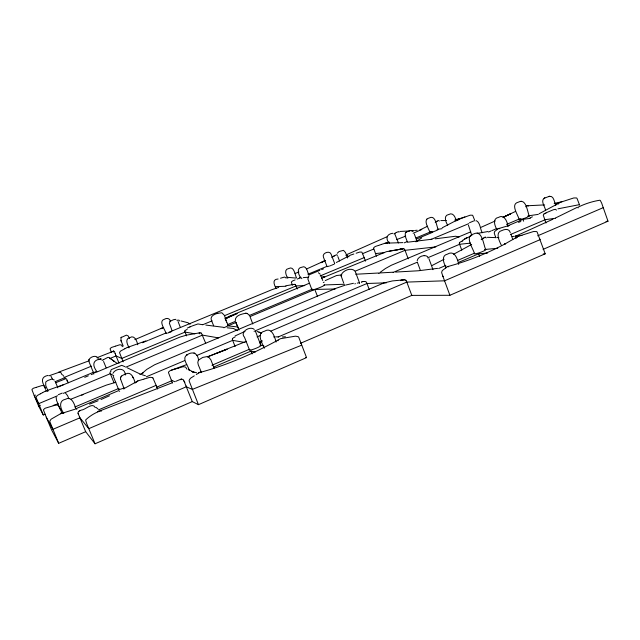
<?xml version="1.0" encoding="UTF-8"?>
<svg xmlns="http://www.w3.org/2000/svg" width="640" height="640" viewBox="0 0 640 640"><rect width="100%" height="100%" fill="white"/><g stroke="black" fill="none" stroke-linecap="round" stroke-linejoin="round"><path stroke-width="0.96" d="M235.28 320.544C235.136 315.2 241.872 314.088 245.92 313.208M343.68 283.04L341.192 276.072M341.232 274.872C343.072 270.408 351.12 267.144 354.856 270.928M341.192 276.152L341.232 274.792M199.28 333.144L199.424 333.784M260.32 343.232L260.736 345.224M180.904 379.784L181.512 378.944L183.32 379.856A43.928 7.136 -84.1 0 1 183.48 380L183.512 379.992M124.112 388.8L120.488 378.816M120.6 377.808C121.136 375.432 123.856 374.856 125.768 373.976C131.376 370.816 134.184 379.096 135.128 383.096M578.064 207.992L578.128 207.592A1.672 1.616 14.4 0 1 578.408 207.04C584.968 203.792 592.528 201.384 599.752 200.24A1.696 1.632 7.3 0 1 600.336 200.512L601.728 203.256A36.992 35.232 -1.8 0 0 602.056 204.264L608 221.208L543.056 249.384M56.152 397.12L56.48 400.28L60.584 410.136M88.928 359.624L89.192 362.216L93.592 372.92M120.48 378.888L120.6 377.736M400.616 280.664L401.152 280.016L402.616 279.872M417.2 260.672C417.744 256.576 424.672 254.048 427.752 256.72M112.928 373.344C115.512 368.408 125.112 366.872 125.32 375.008M361.8 281.96L361.76 282.44M113.192 351.184L113.28 352.12M136.192 382.376L137.584 381.056A18.336 14.224 58.2 0 1 138.544 380.704L143.28 379.28M88.912 359.672C90.664 356.344 97.744 354.184 98.56 359.688M129.512 338.368L128.28 336.016L126.416 335.136L121.032 337.584L120.976 340.576L123.232 346.12M337.288 253.264L339.056 251.52L343.488 250.344L345.52 252.536L347.6 258.016M438.208 229.496C436.424 226.072 435.704 214.496 429.248 217.952C422.12 219.576 429.072 228.792 429.944 232.568M400.256 249.392L400.2 249.808M110.752 370.752L111.288 369.616L121.72 365.336L124.992 366.68M277.936 340.768A2.288 1.872 46.2 0 1 278.064 340.08L280.272 338.76A21.616 17.624 45 0 1 281.096 338.584L294.44 336.328A20.136 16.528 44.5 0 1 295.696 336.184L298.176 336.704A2.304 1.904 45.4 0 1 298.752 337.28L306.552 357.616L198.456 404.672L192.264 401.592L186.304 386.776L88.784 428.672L79.928 417.808L52.848 429.352L46.24 417.12L43.544 410.216A1.976 1.44 60.1 0 1 43.56 409.592L45.04 408.272A18.728 13.624 59.4 0 1 45.624 408.064L55.16 405.224A17.424 12.752 59.4 0 1 56.072 405.024L57.944 405.328A1.992 1.464 60 0 1 58.432 405.808L59.232 407.216M334.368 263.984L334.744 263.688L331.152 254.28C329.864 250 321.536 253.136 323.464 257.224L327.064 266.648L329.2 266.128M308.936 275.768L307.856 278.944L311.92 289.776M459.648 242.528L459.544 242.672A1.08 0.992 84.3 0 0 459.384 243.104M121.032 337.584L121.384 337.16M170.12 321.32L173.528 319.696L175.928 319.336M121.016 376.744L121.624 376.016M170.184 321.24L169.376 323.272L172.032 330.576M426.416 219.56L426.808 219.104M235.096 335.928L245 331.4M331.84 257.4L334.704 255.664L332.152 256.984M140.808 374.576L146.808 369.376L154.712 364.728L336.064 288.288L344.776 285.32M48.968 375.808L58.24 372.568L60.496 372.376A1.232 0.92 61.3 0 1 60.864 372.6L61.944 374.624M166.072 333.24L166.712 333.368M526.376 206.304L527.184 205.696A16.512 4.952 72.4 0 1 527.384 205.576L528.2 205.856A1.744 0.52 72.2 0 1 528.328 206.056M526.24 206.408L525.752 206.792M482.152 239.288L484.624 237.392A17.344 5.816 72.6 0 1 484.96 237.2L485.624 237.248M448.728 266.816L447.672 266.544A19.072 7.136 73.1 0 0 447.216 266.8L445.672 267.968M446.024 267.696L442.528 270.384A20.856 7.888 73.2 0 0 442.24 270.648L441.664 272.24A2.208 0.84 72.8 0 0 441.768 272.96L443.04 276.688M481.632 239.68L482.032 239.376M462.848 240.128L470.968 235.888M413.152 233.28L420.4 230.088A27.128 20.448 -52.2 0 1 420.976 229.84M499.768 228.824A1.912 0.624 72.3 0 0 499.656 228.664L498.816 228.36A16.736 5.472 72.6 0 0 498.464 228.552L494.92 231.264A18.272 6.032 72.6 0 0 494.656 231.512L494.256 232.832A1.936 0.64 72.4 0 0 494.352 233.456L495.44 236.68M380.08 272.4L385.424 268.528L391.304 265.272L470.72 231.856M415.872 241.824L421.72 237.896M413.032 231.44L410.912 230.48L407.184 231.696L405.344 232.968L405.208 236.128L407.392 241.992M79.072 411.2L78.096 412.208L78.064 413.264M544 213.776L543.264 215.152L544.824 219.72L555.448 218.272M416.512 241.6L418.04 240.584L416.416 241.648M393.976 233.904L395.104 233.208M436.984 221.272L437.992 220.64A13.832 5.128 72.1 0 1 438.2 220.536L439.024 220.744A1.456 0.544 71.8 0 1 439.264 221.104M437.128 221.176L435.208 222.392M544.36 198.176C540.16 200.808 545.12 206.824 545.488 210.056M186.968 354.904C181.144 358.472 188.896 366.376 189.224 370.624M196.28 374.552L198.936 372.872A20.336 11.888 74.8 0 1 199.704 372.472L201.344 372.552M194.288 375.824L190.84 378.016A22.248 13.16 75 0 0 190.336 378.384L189.144 380.328A2.352 1.4 74.3 0 0 189.192 381.12L198.456 404.672M396.496 232.376L398.632 231.616A1.12 0.456 71.7 0 1 398.84 231.832L399.04 232.152M396.424 232.416L395.176 233.168M469.552 222.712L473.744 220.936M325.28 280.576L336.552 275.52L341.808 274.936M515.424 236.272L515.352 237.12M334.984 255.496L336.6 254.72L337.488 255.392M262.064 340.776L261.256 341.352A3 2.912 -80.7 0 0 260.984 341.648A2.912 2.824 -80.7 0 0 260.336 343.032M556.76 204.328L539.072 213.776M101.344 411.216L101.2 411.072A1.864 1.248 75 0 0 100.72 410.8C95.432 412.52 89.872 415.928 85.816 419.776A1.896 1.288 75.3 0 0 85.704 420.424L86.752 423.784A41.432 29.136 76.3 0 1 87.232 424.888L95.04 443.784L192.264 401.592M518.352 236.32L504.392 244.28L505.664 243.592C487.24 253.448 467.704 261.216 447.52 266.608M137.88 380.936L123.536 388.888M186.904 354.944C192.28 351.112 197.736 352.72 198.616 360.216M406.592 231.976L405.936 232.344M63.656 413.304A2.128 1.488 74.8 0 0 63.472 413.16L61.424 413.288A20.232 14.12 75.9 0 0 60.84 413.584L51.816 418.776A18.92 13.344 76 0 0 51 419.328L49.864 421.016A2.16 1.536 75.1 0 0 49.872 421.752L58.68 443.312L85.688 431.696L95.04 443.784M186.432 355.208L187.352 354.696M187.28 328.112L189.48 327.032M42.864 392.496L45.192 391.256A15.096 10.664 74 0 1 45.888 390.944L47.352 390.976A1.72 1.216 73.2 0 1 47.744 391.344M124.904 348.728L126.88 347.672A13.584 8.632 72.7 0 1 127.448 347.424L128.648 347.512A1.552 0.984 72.2 0 1 128.984 347.864M453.6 254.256L471.672 244.432M42.64 392.624L40.352 393.848M124.704 348.84L120.888 350.896A14.808 9.48 72.9 0 0 120.512 351.12L119.616 352.376A1.568 1.008 72.2 0 0 119.632 352.896L123.136 361.832M459.536 218.76L442.24 227.768M102.08 360.44L103.088 359.904M103.28 359.808L107.384 357.608A15.096 9.8 73 0 1 107.792 357.416L109.24 357.416A1.592 1.032 72.3 0 1 109.584 357.776L110.048 358.568M544.552 198.072L549.256 196.376M40.12 393.968L37.768 395.24A16.464 11.736 74.2 0 0 37.304 395.52L36.168 396.984A1.744 1.248 73.3 0 0 36.168 397.576L43.288 414.984L45.128 414.216M347.68 256.608L336.32 262.488M481.176 239.408L483.776 238.032M544.016 198.36L544.832 197.928M176.976 320.512L177.424 320.28A13.704 8.048 72.2 0 1 177.76 320.128L178.968 320.192A1.448 0.848 71.7 0 1 179.264 320.52L179.536 320.984M58.328 394.712L62.24 393.072M225.024 318.528L229.36 316.272L309.12 283.352M431.904 265.6L444.08 259.28M325.344 260.488L321.096 262.68L325.504 260.48M464.536 238.872L466.848 237.688M427.648 226.184L419.608 230.104M577.256 207.32L555.496 217.992M278.072 340.08C253.136 353.696 226.96 365.24 199.456 372.592M55.52 382.784L65.712 378.736A1.408 1.368 -30.1 0 1 66.072 378.76L66.24 378.816A0.952 0.944 35.8 0 1 66.52 378.992L67.248 380.32M325.152 260.568L306.64 268.952M163.288 327.504L134.848 339.616M333.696 264.336L333.12 264.608M80.008 410.688L80.336 410.536A44.76 41.976 -19.3 0 1 81.264 410.104C85.4 409.888 92.32 402.104 95.168 407.448M552.992 219.192L515.464 236.256M502.968 217.368L515.52 211.424M504.688 216.568L510.696 213.752L503.44 217.144M495.168 220.992L480.576 227.528M387.408 236.568L346.472 254.736M109.496 395.792L101.008 399.536M217.072 313.496C214.08 314.352 209.792 316.416 211.384 320.304M171.688 331.528L170.976 331.832M300.472 343.312L411.8 295.392L449.912 295.288L545.2 253.808L537.152 232.08A2.168 2.08 32.6 0 0 536.568 231.576L533.64 231.528A20.584 19.576 31.2 0 0 532.768 231.76L519.192 236.024A18.88 17.912 34.7 0 0 517.976 236.472L516.104 237.992A2.152 2.048 37.6 0 0 515.984 238.432M55.464 381.52L63.864 378.096L65.648 378.152M530.08 217.824L532.408 216.824M537.688 235.816L603.256 207.648M462.032 241.12L462.984 240.728M98.344 409.968L156.128 385.344L152.952 378.048M510.416 234.536L544.856 219.864L545.984 223.016M211.96 365.248L249.368 349.28M278.128 336.984L406.832 282.088L444.56 280.808L540.128 239.624L539.96 239.144M438.664 268.504L445.864 265.432M457.6 260.424L474.416 253.24M213.616 367.088L250.976 351.112L255.4 352M459.048 262.192L478.664 253.808L487.664 253.024M156.416 387.288L171.76 380.76M74.912 407L118.712 388.472M254.072 331.312L367 283.496L386.44 282.808M393.16 272.416L417.512 262.104M427.504 257.872L459.608 244.28L470.632 243.12M488.544 232.032L491.12 230.944M491.976 230.584L497.112 228.408M506.496 224.432L519.216 219.048M146.368 376.784L184.456 360.704M508.088 225.688L522.992 219.376L530.344 218.32M270.92 331.064L383.712 283.016L392.424 280.928L404.32 279.8M139.704 374.328L143.352 372.792M378.84 273.48L380.664 272.712M196.688 355.536L232.672 340.352L245.032 342.496M545.696 212.952L552.968 209.92A30.232 23.984 16.5 0 1 553.544 209.688L555.488 209.304L556.488 210.112M332.488 264.888L331.472 265.304M57.576 395.752L38.568 403.712L34.232 395.616L32.016 389.944A1.624 1.176 61.1 0 1 32.024 389.424L33.224 388.32A15.36 11.176 60.5 0 1 33.704 388.144L36.136 387.376M63.328 393.344L110.288 373.688L113.736 375.68M125.752 367.216L202.456 335.112L218.608 337.912M235.496 321.288L227.744 324.528A15.024 4.112 66.7 0 0 227.424 323.728L226.896 322.448M249.2 315.552L312.232 289.168M354.976 271.272L405.04 250.32L435.816 246.912M430.584 239.624L468.76 223.648M236.224 322.36L227.912 325.84L237.824 327.008M249.992 316.592L314.8 289.44L335.192 288.992M35.528 395.08L34.232 395.616L38.6 406.048L40.392 405.296M175.752 381.336L181.208 379.056M191.656 326.136L197.92 323.952L202.592 324.712M58.816 386.72L93.584 372.24M404.224 242.848L406.952 241.704M416.072 237.912L430.656 231.832M84.736 377.328L88.352 375.824M91.232 374.616L93.392 373.72L93.856 374.032M416.304 239.112L432.76 232.248M257.04 336.888L260.56 335.424M142.528 342.728L144.84 341.768M145.608 341.448L147.92 340.496M148.688 340.176L166.312 332.872M299.368 277.776L300.792 277.184M307.92 274.24L327.024 266.32M308.848 274.936L319.824 270.384M321.648 269.632L323.472 268.872M64.104 377.48L91.472 366.128M109.52 358.64L116.04 355.928L121.752 358.432L185.056 332.096L194.856 333.8M362.344 253.752L373.768 249.016M202.808 324.712L212.16 320.824M224.944 315.512L296.144 285.912L304.784 285.616M320.216 275.904L364.176 257.608L362.056 252.448A1.472 1.328 59.1 0 0 361.672 252.104L359.808 252.048A13.968 12.528 57.6 0 0 359.264 252.208L356.144 253.24M321.584 278.216L386.504 251.656L403.208 248.744M246.36 341.32L207.52 356.84M172.56 382.664L97.656 411.768M297.192 279.072L299.44 278.168A9.216 9.016 -83.5 0 1 300.048 277.952L301.256 277.944A1.056 1.032 -85.4 0 1 301.544 278.168L301.88 278.688M170.624 331.984L169.504 332.432M189.672 327.024L190.352 326.752M98.096 400.76L89.512 404.144M295.088 279.928L292.936 280.8A9.976 9.76 -82.7 0 0 292.536 280.984L291.456 281.912A1.056 1.032 -84.6 0 0 291.4 282.28L292.36 285.12M169 332.224L272.136 289.592L278.72 287.4M301.72 345.16L192.336 389.416L186.304 386.776M405.76 236.112L396.528 239.64M115.088 353.592L114.536 351.472L113.6 351.16L96.928 357.736M216.032 353.528L227.12 349.208L207.352 356.88M71.064 399.12L106.344 385.12L115.832 382.28M456.52 220.128L455 220.72L459.008 219.232M89.04 360.808L58.536 372.16M81.696 395.184L83.192 394.608M557.904 203.328L555.656 204.176L558.768 203.072M295.032 273.48L298.928 272.024M474.976 221.048L472.784 215.568A1.56 1.488 52.5 0 0 472.368 215.208L470.296 215.184A14.8 14.04 49.6 0 0 469.68 215.36L455.704 220.392L459.984 218.816M330.728 265.592L329.952 265.872M217.552 313.328L221.832 312.768L224.288 315.216M518.504 222.36L520.84 221.504M172.416 382.936L168.512 372.704A2.136 1.68 58.7 0 1 168.568 372.024L170.336 370.544A20.216 15.936 57.7 0 1 171.016 370.304L186.752 364.576M63.192 384.808L45.664 391.032M216.96 313.536L217.768 313.248M145.816 340.936L127.264 347.496M168.72 332.728L167.608 333.104M53.176 405.464L58.192 403.704M280.52 278.208L284.608 277.04L286.192 278.128M381.488 244.416L384.568 243.392A13.24 12.072 56.6 0 1 385.408 243.168L387.072 243.28A1.512 1.384 58.2 0 1 387.472 243.632M381.152 244.528L379.264 245.16M464.888 216.944L460.12 218.536A13.624 12.872 51.1 0 0 459.264 218.872L457.952 219.992A1.552 1.472 53.9 0 0 457.864 220.448M387.36 242.768L388.976 242.232M60.504 413.768L74.864 409.264M378.76 245.328L375.704 246.352A14.248 12.936 56.8 0 0 375.152 246.56L373.704 247.728A1.504 1.368 58.6 0 0 373.624 248.232L376.464 256.248M353.84 254.008L350.744 255.04A12.856 11.488 58 0 0 349.976 255.344L348.824 256.376A1.464 1.312 59.4 0 0 348.76 256.864M278.104 279.008C271.8 279.192 274.136 284.792 276.104 288.472M115.912 346.016L119.184 344.96A12.936 10 60.7 0 1 119.88 344.776L121.32 344.968A1.48 1.144 61.3 0 1 121.68 345.32L122.4 346.664M115.624 346.104L111.8 347.344A13.92 10.712 60.7 0 0 111.344 347.52L110.184 348.56A1.472 1.128 61.4 0 0 110.16 349.032L111.352 352.312M171.432 370.168L174.688 369.2M36.368 387.304L41.448 385.72A14.28 10.44 60.5 0 1 42.184 385.536L43.712 385.776A1.632 1.192 61.1 0 1 44.112 386.168L45.048 387.992M509.072 225.512L498.328 228.648M178.472 368.072L182.184 366.976A18.824 14.936 57.6 0 1 183.24 366.728L185.4 367.024A2.152 1.712 58.5 0 1 185.936 367.536L186.8 369.056M178.296 368.128L177.872 368.256M177.448 368.384L175.712 368.896M144.744 378.848L149.312 377.488A19.952 15.568 58 0 1 150.008 377.32L152.424 377.544A2.112 1.648 58.9 0 1 152.952 378.048M101.184 359.088C93.6 359.44 91.384 364.28 96.84 371.592M144.328 378.968L143.696 379.16M387.224 242.752L388.88 242.264M175.288 369.024L174.856 369.152M529.208 215.968C527.376 211.648 526.192 197.824 518.344 202.168C509.88 204.128 518.368 215.2 519.176 219.664M100.168 359.024L99.376 359.224M48.064 375.416C41.208 376.64 41.04 381.464 45.288 387.448M385.144 243.232L389.24 242.256M561.952 201.712L554.192 203.432M487.904 231.544L478.176 233.256M345.656 285.048L353.448 283.288M424.208 255.6L424.664 255.504M579.328 204.68L557.936 208.824M521.392 201.288L520.56 201.456M549.48 196.336C554.096 195.592 554.32 202.752 555.808 205.328M548.96 196.44L549.848 196.256M392.856 233.264C387.264 233.864 384.952 237.968 389.16 243.384M455.072 219.64L458.272 219.032M285.808 285.776L294.016 284.384M396.88 249.848L403.032 248.76L389.208 251.208M437.584 268.36L418.384 270.768L395.576 272.072M437.104 229.408L442.016 228.68M528.656 215.792L538.28 214.376M512.248 236.552L514.16 236.296M516.312 236.096L521.064 235.496A32.752 11.52 34 0 1 521.464 235.48M435.208 238.824L455.656 236.24L459.072 237.056M606.016 221.456L608 221.208M431.936 239.232L407.768 242.192M402.488 248.824L402.976 248.768M417.128 230.224L415.28 230.432M375.464 253.592L384.496 252.592M401.72 248.912L401.112 248.976A9.64 3.488 67.2 0 0 400.224 249.336M414.36 230.528L411.64 230.784M345.896 255.4L346.648 255.328M484.856 249.48L497.776 248.264M303.28 277.624L308.136 277.224M544.68 204.904L527.072 205.776M543.208 253.96L545.2 253.808M409.8 230.928L399.912 231.448M521.448 235.456L521.968 235.448M282.312 336.976L285.432 336.768M402.84 242.616L388.664 243.072M485.728 249.64C483.384 244.912 482.376 229.312 473.536 234.008C463.896 236.28 473.488 248.736 474.48 253.76M381.016 272.88L393.12 272.208M378.688 273.008L355.728 274.248M403.464 279.832L404.088 279.808M294.384 284.368L294.688 284.36M364.296 281.496L364.88 281.472A15.464 4.88 66.2 0 1 365.752 281.696L366.432 282.2A2.088 0.616 67.8 0 1 366.952 283.472L369.232 289.528M403.256 279.848L402.688 279.864M446.432 220.528L440.832 220.592M293.36 284.408L293.232 284.416A12.76 3.312 67.1 0 0 292.76 284.56A3.088 0.808 67.3 0 0 292.632 284.728M364.072 281.504L363.608 281.528M275.392 286.632L285.984 286.264M324.088 284.952L344.576 284.248M363.432 281.528L362.72 281.56A11.216 3.536 66.7 0 0 361.768 281.896M496.968 237.592L498.848 237.56M495.08 237.592L487.336 237.32M295.72 278.056L286.888 277.264M275.624 336.824L278.664 336.944M347.152 255.32L348.48 256.624M196.688 372.776L191.84 371.464L193.984 372.352L192.472 371.728M100.384 358.992L101.136 359.072M227.152 327.8L233.296 328.432L237.664 330.664M205.824 325.072L223.36 327.296M199.704 332.784L200.912 332.976M207.656 356.504L202.744 357.416L198.368 360.176L197.808 362.456L198.28 364.824L201.128 371.736M477.144 233.056L478.04 233.192M247.008 313.4L249.248 315.04M263.816 345.76L260.152 345.12M245.824 313.192L247.12 313.424M305.616 357.44L306.08 357.528M257.072 331.44L261.176 333.12M113.6 351.16L113.432 351.12A10.552 1.512 -82.9 0 0 113.296 351.176M145.432 375.776L142.144 374.744M181.024 320.952L187.88 322.736L190.192 324.152M322.632 276.28L324.768 277.088M295.208 284.472L297.336 288.992M139.512 373.728L127.224 367.784M171.312 380.192L174.888 381.76M193.368 372.104L188.12 369.192M208.552 356.92L210.88 359.832L214.104 368.192M207.576 356.472L208.632 356.96M194.92 353.328L193.936 352.872M476.392 220.68C480.368 222.688 480.096 229.192 482.272 232.752M458.68 264.4C457.448 258.352 454.392 249.864 447.352 254.184C441.12 255.392 443.464 263.232 445.944 266.952M258.912 331.984L260.992 333.024M113 360.496L114 361.128L112.448 360.136L117.416 363.544M318.368 272.76L320.224 274.208M113.456 360.784L110.568 358.704M119.664 391.312L118.632 390.6L76.256 408.552L76.856 409.256M111.016 359.016L111.592 359.456M97.912 408.912L95.96 407.312M54.264 380.016L51.816 379.048L47.68 380.552L45.736 382.008L45.728 385.472L48.008 390.944M65.6 393.216L67.568 395.632L68.856 398.744M225.56 319.928L226.808 322.248M201.464 333.264L205.72 343.304M254.288 329.4C249.84 325.544 239.504 332.208 244.488 337.24L249.44 349.816M405.832 280.288L405.88 280.336A1.4 0.504 67.5 0 1 406.152 280.664M62.672 374.88L63.84 376.32M404.568 249.272L404.24 248.928A3.8 1.4 68.1 0 0 403.976 248.816A12.824 4.664 67.2 0 0 403.208 248.752M50.928 376.208L52.36 378.816M61.216 410.528L59.464 407.624M394.888 234.216L398.464 242.976M510.312 232.584C509.2 228.4 504.8 229.08 501.896 230.544C494.952 232.104 499.24 240.984 501.216 244.944M58.68 443.312L51.544 429.808L46.24 417.12M183.704 380.232L184.336 381.928M38.6 406.048L43.288 414.984M78.376 414.12L79.656 417.152M184.768 382.96L186.024 386.072M120.976 340.576L121.432 341.696M238.128 327.784L235.808 322.328L239.016 330.064M211.592 320.816L213.672 325.744M61.128 411.816L61.488 412.68M406.68 281.728L411.8 295.392M55.76 382.744L57.872 387.832M63.8 413.296C60.24 408.904 58.312 400.52 65.432 399.304C71.624 395.504 74.808 404.688 75.872 409.232M61.28 411.8L61.976 413.464M79.928 417.808L85.688 431.696M67.552 381.096L68.264 382.784M113.992 382.728L110.288 373.688A1.944 1.904 -64.9 0 1 110.032 372.44A1.136 1.112 -33.7 0 1 110.232 372.048L110.344 371.904A3.552 3.488 -34.6 0 1 110.944 371.424M103.568 361.472L106.128 367.72M45.592 389.36L45.184 388.336M132.96 377.784L132.36 376.296M119.04 363.264L115.472 354.496M113.28 376.456L118.616 389.488M128.984 347.328C127.232 344.536 124.808 338.632 129.728 337.696C134.384 334.488 137.016 341.088 137.768 344.768M156.128 385.344L157.6 388.992M165.952 333.488C165.664 330.104 157.76 321.104 164.504 319.208C166.776 317.696 170.016 318.296 170.376 321.536M180.264 327.16L178.08 321.552M186.568 335.872L185.056 332.096A1.608 1.592 -77.1 0 1 184.816 331.024M235.12 346.56L232.672 340.352A2.088 2.032 -79.6 0 1 232.344 339.032M252.792 324L250.064 316.704M260.968 345.616L255.472 331.304M250.976 351.112L252.072 353.904M276.048 342.072C274.848 337.008 271.664 326.728 264.656 331.16C256.024 332.984 262.232 343.664 264.408 348.2M287.816 278.296C286.008 275.352 283.584 269.232 288.768 268.512C294.144 265.552 295.048 275.264 296.528 277.928M300.504 277.536C298.28 274.24 296.352 267.864 301.872 267.2C306.248 264.84 307.616 271.88 308.584 274.528M442.8 276.064L442.976 276.52M314.8 289.44L317.568 296.632M320.88 275.632L322.736 280.512M359.568 282.976L355.432 272M337.872 256.6L339.552 261.008M443.08 276.8L449.912 295.288M364.176 257.608L365.512 261.136M414.328 234.024L417.12 241.544M417.568 262.784L420.4 270.384M405.04 250.32L408.208 258.824M428.896 258.616L432.992 269.672M447.704 225.192C445.688 222.12 443.264 215.392 448.672 214.536C452.888 211.88 455.736 217.232 456.016 221.04M495.552 236.968L495.864 237.824M461.776 250.192L459.608 244.28A1.936 1.776 84.5 0 1 459.32 243.096M478.664 253.808L479.64 256.464M471.856 235.584L468.432 225.184M224.496 315.736L226.232 320.504M497.032 229.632C494.56 225.92 492.336 218.408 498.48 217.408C504.24 213.848 507.464 221.768 508 226.52M510.864 234.128L512.856 239.64M522.992 219.376L523.64 221.192M579.6 205.056L577.008 198.392A1.92 1.864 14 0 0 576.496 197.96L573.88 197.952A18.216 17.56 16.1 0 0 573.088 198.168L560.904 202.12A16.696 16.112 20.7 0 0 559.808 202.536L558.112 203.912A1.896 1.848 21.7 0 0 557.992 204.384M527.704 216.136A5.36 0.568 -19.8 0 1 527.704 217.008A5.36 0.568 -19.8 0 1 520.448 219.552A5.36 0.568 -19.8 0 1 520.936 218.512M124.24 387.88A5.864 0.712 -22.3 0 1 119.104 388.856M94.56 372.152A4.824 0.472 -22.2 0 0 96.856 372.04L179.904 337.088L186.536 335.144L199.36 332.888A6.136 1.024 66.4 0 0 199.248 333M95.576 371.64A4.824 0.472 -22.2 0 1 95.96 371.456M201.424 371.424A6.36 0.856 -22 0 1 198.56 372.856M260.168 345.336A6.248 0.832 -21.5 0 1 255.552 348.48A6.248 0.832 -21.5 0 1 249.896 349.4M484.848 249.6A5.992 0.736 -19.9 0 1 480.848 252.216A5.992 0.736 -19.9 0 1 474.736 253.376M437.432 229.544A4.408 0.4 -20.4 0 1 436.376 230.544A4.408 0.4 -20.4 0 1 430.568 232.552A4.408 0.4 -20.4 0 1 432.008 231.424M357.248 283.144A7.464 0.84 -20.8 0 1 359.408 283.192M354.792 283.88A7.464 0.84 -20.8 0 1 355.464 283.664M227.432 325.248A6.928 0.728 -21.6 0 1 223.856 327.768M324.176 284.952A6.752 0.696 -21 0 1 317.784 288.36A6.752 0.696 -21 0 1 312.576 289.256M273.656 336.88A2.856 2.752 -81.3 0 1 274.136 337.168M459.616 242.472A11.24 10.304 86.9 0 1 462.056 241.192M545.992 213.152A23.248 11.24 -6.8 0 0 545.104 213.536A5.864 2.88 -6.7 0 0 544.272 213.896M54.944 381.624A17.92 14.992 -23.1 0 1 55.416 381.416M67.184 381.216A20.856 16.68 59.6 0 1 66.88 380.416M115.184 353.528A18.6 11.544 72 0 1 115.568 354.44M113.208 351.496A4.864 0.72 -89.6 0 1 113.304 351.272M190.352 326.752A9 8.856 -74.8 0 1 191.04 326.496M294.688 284.344A12.4 3.256 67.6 0 1 295.192 284.424M187.16 329.408A14.92 14.664 -71.4 0 0 185.936 330.024L185.72 330.136A3.752 3.696 -74.1 0 0 185.232 330.464L184.952 330.792A0.872 0.864 -76.7 0 0 184.856 331.032M347.096 255.472A9.392 1.016 15.2 0 1 347.704 255.504M421.168 229.704A5.576 4.6 -63.5 0 1 421.8 229.52M404.544 249.376A1.736 0.456 68.1 0 1 404.912 250.272M485.616 237.24A1.912 0.64 72.4 0 1 486.184 237.968M515.184 236.184A7.88 1.68 16.5 0 1 515.496 236.032M515.92 236.184A27.624 4.856 11.4 0 1 516.376 236.12M186.44 386.68A31.712 16.248 73 0 1 186.152 385.976M184.864 382.552A7.552 0.872 67.8 0 1 184.536 381.752M183.536 380.576A8.792 1.224 87 0 1 183.688 380.992M259.496 342.76A4.856 4.712 -81.6 0 1 260.264 342.192L261.4 341.528A16.184 15.616 -78.3 0 1 262.12 341.176M406.096 280.856A2.568 0.624 66.7 0 1 406.504 281.736M404.368 279.912A9.336 3.344 67.3 0 1 405.776 280.072M79.816 417.88A30.04 22.2 76.4 0 1 79.544 417.216M78.344 414.144A5.88 5.6 -75.4 0 1 78.016 413.28M79.04 411.152A8.664 8.344 -15.6 0 1 79.984 410.632M235.136 336.92A13.528 13.168 -74.7 0 0 233.592 337.736L233.512 337.784A4.856 4.744 -78.1 0 0 232.824 338.288L232.504 338.736A1.144 1.112 -79.5 0 0 232.408 339.032M200.944 333.056A13.144 2.16 66.3 0 1 201.52 333.416M199.344 332.856A13.496 2.232 66.4 0 1 199.736 332.848M323.296 282.544A15.248 14.528 89.3 0 1 324.168 282.104M163.632 327.376L161.064 328.696L163.616 327.432M230.328 316.344L225.136 318.952L237.096 313.512L230.328 316.344"/></g></svg>
